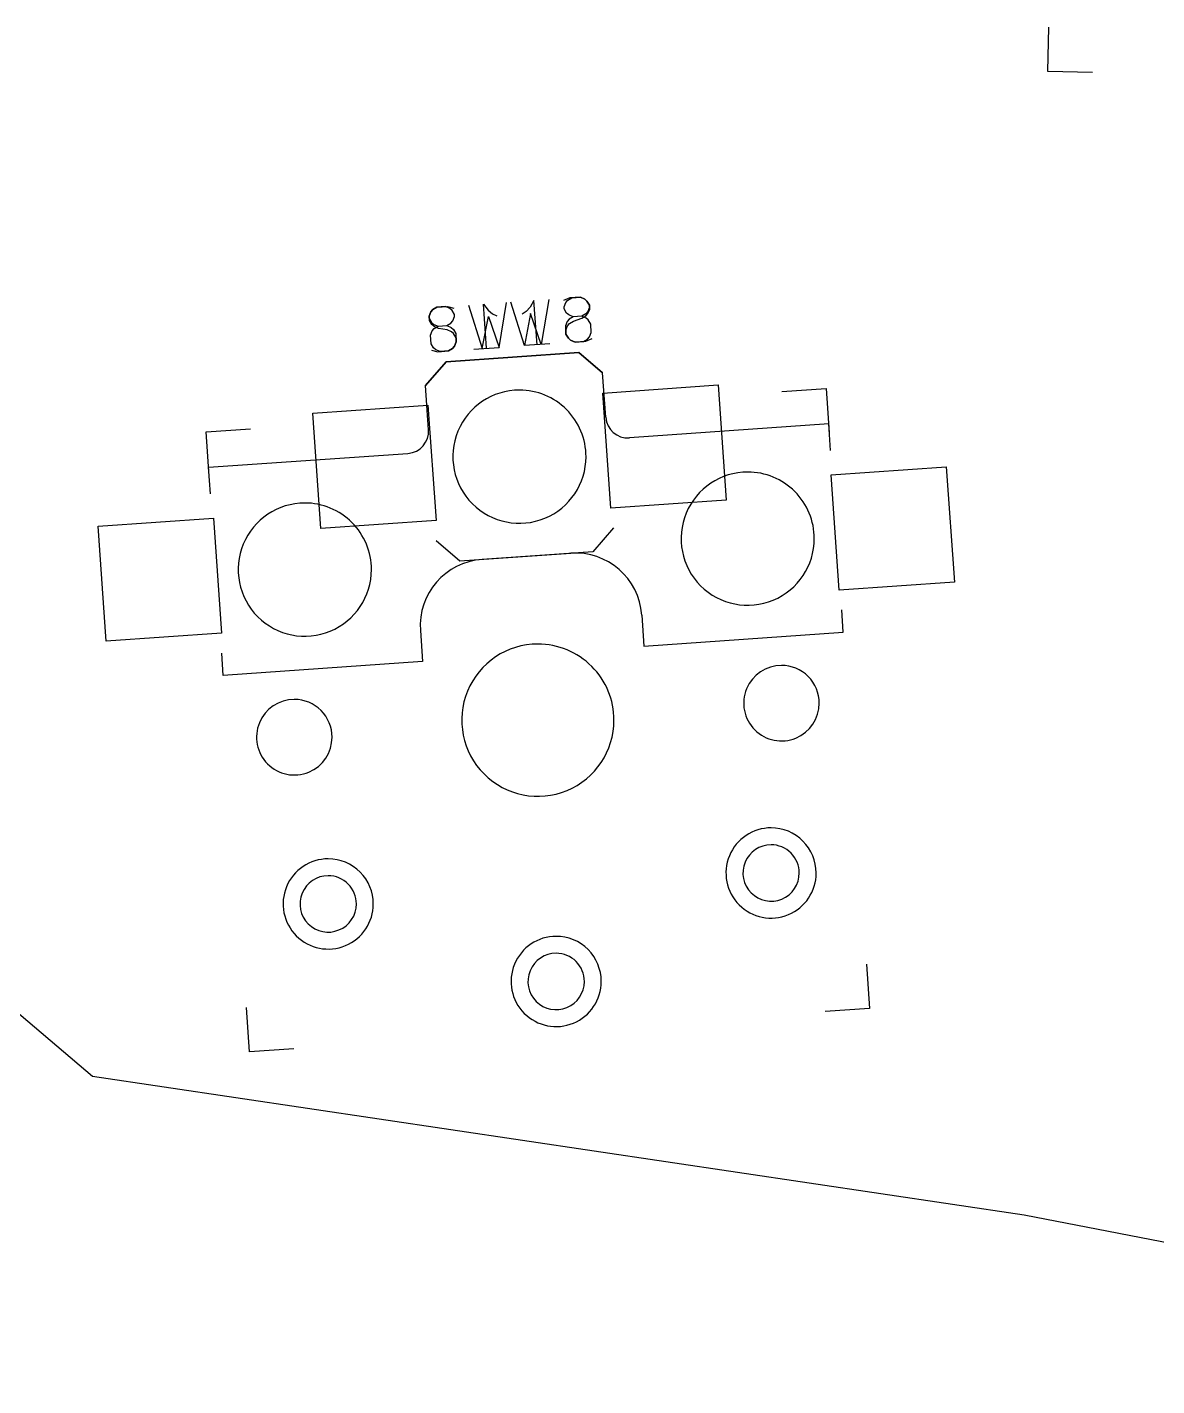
# Model space of a CAD drawing. Extents: x 28 to 165, y -144 to -37.
# Drawn here: x 93.37 to 118.82, y -135.22 to -104.61 of the extents above; entities that cross this region are included whole.
import ezdxf

# ---------------------------------------------------------------- set-up
doc = ezdxf.new("R2010")
doc.units = 0
doc.layers.get('0').update_dxf_attribs({"linetype": 'CONTINUOUS'})

msp = doc.modelspace()

# ---------------------------------------------------------------- linework, layer by layer
at = {"color": 7}
for points in [[(116.366989, -105.612422), (116.384442, -104.612573)], [(116.366991, -105.612427), (116.384441, -104.612576)], [(117.366838, -105.629874), (116.366989, -105.612422)], [(117.366842, -105.629877), (116.366991, -105.612427)], [(105.12206, -110.745732), (104.9543, -111.759903), (104.71446, -111.060642), (104.57428, -111.786473), (104.266999, -110.805522)], [(104.859294, -111.766545), (104.789537, -110.76898), (104.704496, -110.918132), (104.616134, -111.019782), (104.524449, -111.073928)], [(106.091051, -111.632673), (105.951861, -111.690143), (105.714351, -111.706753), (105.616021, -111.665893), (105.565201, -111.621713), (105.51105, -111.530032), (105.50441, -111.435022), (105.545271, -111.336692), (105.589451, -111.285872), (105.681131, -111.231722), (105.867821, -111.170932), (105.959511, -111.116782), (106.003691, -111.065962), (106.044551, -110.967632), (106.037901, -110.872632), (105.983761, -110.780942), (105.932931, -110.736762), (105.834601, -110.695902), (105.597091, -110.712512), (105.4579, -110.769982)], [(105.674489, -111.136716), (105.576161, -111.095856), (105.525335, -111.051675), (105.471189, -110.959991), (105.467867, -110.912487), (105.508726, -110.81416), (105.552909, -110.763335), (105.644593, -110.709188), (105.834605, -110.695901), (105.932933, -110.736761), (105.983758, -110.780942), (106.037904, -110.872627), (106.041226, -110.92013), (106.000367, -111.018458), (105.956185, -111.069282), (105.864501, -111.123429), (105.674489, -111.136716), (105.582804, -111.190862), (105.538623, -111.241687), (105.497762, -111.340015), (105.511049, -111.530027), (105.565197, -111.621712), (105.616022, -111.665894), (105.71435, -111.706753), (105.904362, -111.693466), (105.996046, -111.63932), (106.040227, -111.588495), (106.081087, -111.490166), (106.0678, -111.300154), (106.013653, -111.20847), (105.962829, -111.164288), (105.864501, -111.123429)], [(102.824308, -111.336022), (102.915988, -111.281872), (102.960168, -111.231052), (103.001028, -111.132722), (102.997708, -111.085222), (102.943558, -110.993532), (102.892738, -110.949352), (102.794408, -110.908492), (102.604398, -110.921782), (102.512708, -110.975922), (102.468528, -111.026752), (102.427668, -111.125082), (102.430988, -111.172582), (102.485138, -111.264262), (102.535968, -111.308452), (102.634288, -111.349312), (102.824308, -111.336022), (102.922628, -111.376882), (102.973458, -111.421062), (103.027598, -111.512742), (103.040888, -111.702763), (103.000028, -111.801083), (102.955848, -111.851913), (102.864168, -111.906063), (102.674148, -111.919343), (102.575828, -111.878483), (102.524998, -111.834303), (102.470848, -111.742623), (102.457568, -111.552603), (102.498428, -111.454282), (102.542608, -111.403452), (102.634288, -111.349312)], [(102.480817, -111.885128), (102.626648, -111.922666), (102.864163, -111.906058), (102.955848, -111.851911), (103.000029, -111.801086), (103.040889, -111.702758), (103.034245, -111.607752), (102.980099, -111.516067), (102.929274, -111.471886), (102.830946, -111.431026), (102.637612, -111.39681), (102.539284, -111.35595), (102.48846, -111.311769), (102.434313, -111.220085), (102.42767, -111.125079), (102.468529, -111.026751), (102.51271, -110.975926), (102.604395, -110.921779), (102.84191, -110.905171), (102.987741, -110.942709)], [(103.316941, -110.871953), (103.624213, -111.85291), (103.764399, -111.127076), (104.004238, -111.826336), (104.171996, -110.812162)], [(103.719219, -111.846263), (103.649459, -110.848702), (103.754439, -110.984572), (103.856089, -111.072932), (103.954409, -111.113792)], [(105.80218, -111.938811), (102.809485, -112.14808)], [(102.809488, -112.148083), (105.802181, -111.938813)], [(103.434199, -111.866193), (104.004239, -111.826333)], [(105.144312, -111.746614), (104.574275, -111.786475)], [(106.33584, -112.402715), (105.80218, -111.938811)], [(105.802181, -111.938813), (106.335841, -112.402713)], [(102.345577, -112.681744), (102.809488, -112.148083)], [(102.809485, -112.14808), (102.34558, -112.681742)], [(106.405601, -113.400284), (106.335841, -112.402713)], [(102.415338, -113.679307), (102.34558, -112.681742)], [(110.37493, -112.821985), (111.372495, -112.752228)], [(110.374935, -112.821984), (111.372496, -112.752224)], [(111.372495, -112.752228), (111.442252, -113.749793)], [(111.372496, -112.752224), (111.442256, -113.749795)], [(97.406585, -113.72882), (98.40415, -113.659063)], [(97.406585, -113.728825), (98.40415, -113.659065)], [(97.476342, -114.726385), (97.406585, -113.72882)], [(97.476342, -114.726386), (97.406585, -113.728825)], [(111.428296, -113.550284), (106.939262, -113.864185)], [(111.470156, -114.148815), (111.428296, -113.550284)], [(97.462391, -114.526871), (101.951433, -114.212967)], [(97.504244, -115.125411), (97.462391, -114.526871)], [(106.579989, -115.894193), (106.116084, -116.427853)], [(102.589728, -116.173217), (103.123388, -116.637127)], [(103.123388, -116.637127), (105.617301, -116.462737)], [(106.116084, -116.427853), (103.622172, -116.602244)], [(111.756156, -118.238839), (111.721276, -117.740058)], [(107.218282, -117.854449), (107.267112, -118.552739)], [(102.230459, -118.203227), (102.279288, -118.901523)], [(107.267112, -118.552739), (111.756156, -118.238839)], [(97.790246, -119.215427), (97.755368, -118.716644)], [(102.279288, -118.901523), (97.790246, -119.215427)], [(86.903684, -121.493686), (94.842888, -128.240573)], [(112.279327, -125.720576), (112.349087, -126.718137)], [(112.27933, -125.720573), (112.349087, -126.718138)], [(98.383177, -127.69473), (98.31342, -126.697165)], [(98.383177, -127.694728), (98.31342, -126.697167)], [(112.349087, -126.718138), (111.351522, -126.787895)], [(112.349087, -126.718137), (111.351526, -126.787897)], [(99.380742, -127.624973), (98.383177, -127.69473)], [(99.380742, -127.624978), (98.383177, -127.694728)], [(94.842888, -128.240573), (115.829188, -131.364034)], [(115.829188, -131.364034), (135.721812, -135.218161)]]:
    msp.add_lwpolyline(points, dxfattribs=at)
for points in [[(104.462784, -112.787966)], [(104.462784, -112.787966)], [(104.462784, -112.787966)], [(104.462784, -112.787966)], [(104.462784, -112.787966)], [(104.462784, -112.787966)], [(106.523659, -115.447031), (106.342292, -112.853364), (108.93596, -112.671997), (109.117327, -115.265664)], [(99.989609, -115.903937), (99.808242, -113.310269), (102.40191, -113.128902), (102.583277, -115.722569)], [(109.604073, -114.633825)], [(109.604073, -114.633825)], [(109.604073, -114.633826)], [(109.604073, -114.633826)], [(109.604073, -114.633826)], [(109.604073, -114.633826)], [(111.664949, -117.292892), (111.483582, -114.699225), (114.07725, -114.517857), (114.258617, -117.111525)], [(99.628424, -115.331391)], [(99.628424, -115.331391)], [(99.628424, -115.331392)], [(99.628424, -115.331392)], [(99.628424, -115.331392)], [(99.628424, -115.331392)], [(95.155249, -118.447363), (94.973881, -115.853696), (97.567549, -115.672328), (97.748916, -118.265996)], [(104.877836, -118.508977)], [(104.877836, -118.508977)], [(104.877836, -118.508978)], [(104.877836, -118.508978)], [(104.877836, -118.508978)], [(104.877836, -118.508978)], [(110.364443, -118.988917)], [(110.364443, -118.988917)], [(110.364443, -118.988917)], [(110.364443, -118.988917)], [(110.364443, -118.988917)], [(110.364443, -118.988917)], [(99.391229, -119.756239)], [(99.391229, -119.756239)], [(99.391229, -119.75624)], [(99.391229, -119.75624)], [(99.391229, -119.75624)], [(99.391229, -119.75624)], [(110.130736, -122.649442)], [(110.130736, -122.649442)], [(110.130736, -123.030442)], [(110.130736, -123.030442)], [(110.130736, -123.030442)], [(110.130736, -123.030442)], [(100.155085, -123.347008)], [(100.155085, -123.347008)], [(100.155085, -123.728008)], [(100.155085, -123.728008)], [(100.155085, -123.728008)], [(100.155085, -123.728008)], [(105.289399, -125.093111)], [(105.289399, -125.093111)], [(105.289399, -125.474112)], [(105.289399, -125.474112)], [(105.289399, -125.474112)], [(105.289399, -125.474112)]]:
    msp.add_lwpolyline(points, close=True, dxfattribs=at)
for points in [[(104.462784, -112.787966), (103.856091, -112.787966), (103.309136, -113.15343), (103.076964, -113.713942)], [(104.462784, -112.787966), (103.856091, -112.787966), (103.309136, -113.153429), (103.076964, -113.713941)], [(104.462784, -112.787966), (103.856091, -112.787966), (103.309136, -113.15343), (103.076964, -113.713942)], [(104.462784, -112.787966), (103.856091, -112.787966), (103.309136, -113.153429), (103.076964, -113.713941)], [(104.462784, -112.787966), (103.856091, -112.787966), (103.309136, -113.15343), (103.076964, -113.713942)], [(104.462784, -112.787966), (103.856091, -112.787966), (103.309136, -113.15343), (103.076964, -113.713942)], [(105.523445, -113.227306), (105.242141, -112.946002), (104.860609, -112.787966), (104.462784, -112.787966)], [(105.523446, -113.227306), (105.242141, -112.946001), (104.86061, -112.787966), (104.462784, -112.787966)], [(105.523445, -113.227306), (105.242141, -112.946002), (104.860609, -112.787966), (104.462784, -112.787966)], [(105.523446, -113.227306), (105.242141, -112.946001), (104.86061, -112.787966), (104.462784, -112.787966)], [(105.523445, -113.227306), (105.242141, -112.946002), (104.860609, -112.787966), (104.462784, -112.787966)], [(105.523445, -113.227306), (105.242141, -112.946002), (104.860609, -112.787966), (104.462784, -112.787966)], [(105.962785, -114.287967), (105.962785, -113.890142), (105.80475, -113.508611), (105.523445, -113.227306)], [(105.962785, -114.287967), (105.962785, -113.890142), (105.80475, -113.508611), (105.523445, -113.227306)], [(105.962785, -114.287967), (105.962785, -113.890142), (105.80475, -113.508611), (105.523445, -113.227306)], [(105.962785, -114.287967), (105.962785, -113.890142), (105.80475, -113.508611), (105.523445, -113.227306)], [(105.962786, -114.287967), (105.962786, -113.890142), (105.804751, -113.508611), (105.523446, -113.227306)], [(105.962786, -114.287967), (105.962786, -113.890142), (105.804751, -113.508611), (105.523446, -113.227306)], [(106.405601, -113.400284), (106.424867, -113.675752), (106.663794, -113.883447), (106.939262, -113.864185)], [(101.951433, -114.212968), (102.226903, -114.193704), (102.4346, -113.954776), (102.415338, -113.679307)], [(103.076964, -113.713941), (102.844792, -114.274454), (102.973126, -114.919631), (103.402123, -115.348628)], [(103.076964, -113.713941), (102.844792, -114.274454), (102.973126, -114.919631), (103.402123, -115.348628)], [(103.076964, -113.713942), (102.844793, -114.274454), (102.973126, -114.919631), (103.402124, -115.348628)], [(103.076964, -113.713942), (102.844793, -114.274454), (102.973126, -114.919631), (103.402124, -115.348628)], [(103.076964, -113.713942), (102.844793, -114.274454), (102.973126, -114.919631), (103.402124, -115.348628)], [(103.076964, -113.713942), (102.844793, -114.274454), (102.973126, -114.919631), (103.402124, -115.348628)], [(105.03681, -115.673787), (105.597322, -115.441616), (105.962785, -114.894661), (105.962785, -114.287967)], [(105.03681, -115.673788), (105.597322, -115.441616), (105.962786, -114.894661), (105.962786, -114.287967)], [(105.03681, -115.673787), (105.597322, -115.441616), (105.962785, -114.894661), (105.962785, -114.287967)], [(105.03681, -115.673788), (105.597322, -115.441616), (105.962786, -114.894661), (105.962786, -114.287967)], [(105.03681, -115.673787), (105.597322, -115.441616), (105.962785, -114.894661), (105.962785, -114.287967)], [(105.03681, -115.673787), (105.597322, -115.441616), (105.962785, -114.894661), (105.962785, -114.287967)], [(109.604073, -114.633825), (108.997379, -114.633825), (108.450424, -114.999289), (108.218253, -115.559801)], [(109.604073, -114.633825), (108.997379, -114.633825), (108.450424, -114.999289), (108.218253, -115.559801)], [(109.604073, -114.633826), (108.99738, -114.633826), (108.450425, -114.999289), (108.218253, -115.559801)], [(109.604073, -114.633826), (108.99738, -114.633826), (108.450425, -114.999289), (108.218253, -115.559801)], [(109.604073, -114.633826), (108.99738, -114.633826), (108.450425, -114.999289), (108.218253, -115.559801)], [(109.604073, -114.633826), (108.99738, -114.633826), (108.450425, -114.999289), (108.218253, -115.559801)], [(110.664735, -115.073166), (110.38343, -114.791861), (110.001898, -114.633825), (109.604073, -114.633825)], [(110.664735, -115.073166), (110.38343, -114.791861), (110.001898, -114.633825), (109.604073, -114.633825)], [(110.664734, -115.073166), (110.383429, -114.791861), (110.001898, -114.633826), (109.604073, -114.633826)], [(110.664734, -115.073166), (110.383429, -114.791861), (110.001898, -114.633826), (109.604073, -114.633826)], [(110.664734, -115.073166), (110.383429, -114.791861), (110.001898, -114.633826), (109.604073, -114.633826)], [(110.664734, -115.073166), (110.383429, -114.791861), (110.001898, -114.633826), (109.604073, -114.633826)], [(111.104074, -116.133827), (111.104074, -115.736002), (110.946039, -115.354471), (110.664734, -115.073166)], [(111.104074, -116.133827), (111.104074, -115.736002), (110.946039, -115.354471), (110.664734, -115.073166)], [(111.104074, -116.133827), (111.104074, -115.736002), (110.946039, -115.354471), (110.664734, -115.073166)], [(111.104074, -116.133827), (111.104074, -115.736002), (110.946039, -115.354471), (110.664734, -115.073166)], [(111.104075, -116.133827), (111.104075, -115.736002), (110.946039, -115.354471), (110.664735, -115.073166)], [(111.104075, -116.133827), (111.104075, -115.736002), (110.946039, -115.354471), (110.664735, -115.073166)], [(99.628424, -115.331391), (99.02173, -115.331391), (98.474775, -115.696855), (98.242603, -116.257367)], [(99.628424, -115.331391), (99.02173, -115.331391), (98.474775, -115.696855), (98.242603, -116.257367)], [(99.628424, -115.331392), (99.02173, -115.331392), (98.474775, -115.696855), (98.242604, -116.257367)], [(99.628424, -115.331392), (99.02173, -115.331392), (98.474775, -115.696855), (98.242604, -116.257367)], [(99.628424, -115.331392), (99.02173, -115.331392), (98.474775, -115.696855), (98.242604, -116.257367)], [(99.628424, -115.331392), (99.02173, -115.331392), (98.474775, -115.696855), (98.242604, -116.257367)], [(100.689085, -115.770731), (100.40778, -115.489427), (100.026249, -115.331391), (99.628424, -115.331391)], [(100.689085, -115.770731), (100.40778, -115.489427), (100.026249, -115.331391), (99.628424, -115.331391)], [(100.689085, -115.770732), (100.40778, -115.489427), (100.026249, -115.331392), (99.628424, -115.331392)], [(100.689085, -115.770732), (100.40778, -115.489427), (100.026249, -115.331392), (99.628424, -115.331392)], [(100.689085, -115.770732), (100.40778, -115.489427), (100.026249, -115.331392), (99.628424, -115.331392)], [(100.689085, -115.770732), (100.40778, -115.489427), (100.026249, -115.331392), (99.628424, -115.331392)], [(103.402123, -115.348628), (103.831121, -115.777626), (104.476298, -115.905959), (105.03681, -115.673788)], [(103.402123, -115.348628), (103.831121, -115.777626), (104.476298, -115.905959), (105.03681, -115.673788)], [(103.402124, -115.348628), (103.831121, -115.777625), (104.476298, -115.905959), (105.03681, -115.673787)], [(103.402124, -115.348628), (103.831121, -115.777625), (104.476298, -115.905959), (105.03681, -115.673787)], [(103.402124, -115.348628), (103.831121, -115.777625), (104.476298, -115.905959), (105.03681, -115.673787)], [(103.402124, -115.348628), (103.831121, -115.777625), (104.476298, -115.905959), (105.03681, -115.673787)], [(108.218253, -115.559801), (107.986081, -116.120313), (108.114415, -116.765491), (108.543412, -117.194488)], [(108.218253, -115.559801), (107.986081, -116.120313), (108.114415, -116.765491), (108.543412, -117.194488)], [(108.218253, -115.559801), (107.986082, -116.120313), (108.114415, -116.76549), (108.543413, -117.194488)], [(108.218253, -115.559801), (107.986082, -116.120313), (108.114415, -116.76549), (108.543413, -117.194488)], [(108.218253, -115.559801), (107.986082, -116.120313), (108.114415, -116.76549), (108.543413, -117.194488)], [(108.218253, -115.559801), (107.986082, -116.120313), (108.114415, -116.76549), (108.543413, -117.194488)], [(101.128425, -116.831393), (101.128425, -116.433567), (100.97039, -116.052036), (100.689085, -115.770731)], [(101.128425, -116.831393), (101.128425, -116.433567), (100.97039, -116.052036), (100.689085, -115.770731)], [(101.128425, -116.831393), (101.128425, -116.433568), (100.970389, -116.052036), (100.689085, -115.770732)], [(101.128425, -116.831393), (101.128425, -116.433568), (100.970389, -116.052036), (100.689085, -115.770732)], [(101.128425, -116.831393), (101.128425, -116.433568), (100.970389, -116.052036), (100.689085, -115.770732)], [(101.128425, -116.831393), (101.128425, -116.433568), (100.970389, -116.052036), (100.689085, -115.770732)], [(98.242604, -116.257367), (98.010432, -116.817879), (98.138766, -117.463056), (98.567763, -117.892053)], [(98.242603, -116.257367), (98.010432, -116.817879), (98.138765, -117.463056), (98.567763, -117.892054)], [(98.242604, -116.257367), (98.010432, -116.817879), (98.138766, -117.463056), (98.567763, -117.892053)], [(98.242603, -116.257367), (98.010432, -116.817879), (98.138765, -117.463056), (98.567763, -117.892054)], [(98.242604, -116.257367), (98.010432, -116.817879), (98.138766, -117.463056), (98.567763, -117.892053)], [(98.242604, -116.257367), (98.010432, -116.817879), (98.138766, -117.463056), (98.567763, -117.892053)], [(110.178099, -117.519647), (110.738611, -117.287475), (111.104074, -116.740521), (111.104074, -116.133827)], [(110.178099, -117.519647), (110.738611, -117.287476), (111.104075, -116.740521), (111.104075, -116.133827)], [(110.178099, -117.519647), (110.738611, -117.287475), (111.104074, -116.740521), (111.104074, -116.133827)], [(110.178099, -117.519647), (110.738611, -117.287476), (111.104075, -116.740521), (111.104075, -116.133827)], [(110.178099, -117.519647), (110.738611, -117.287475), (111.104074, -116.740521), (111.104074, -116.133827)], [(110.178099, -117.519647), (110.738611, -117.287475), (111.104074, -116.740521), (111.104074, -116.133827)], [(103.622172, -116.602244), (102.795762, -116.660033), (102.172671, -117.376817), (102.230459, -118.203227)], [(107.218282, -117.854449), (107.160493, -117.02804), (106.44371, -116.40495), (105.617301, -116.462737)], [(100.202449, -118.217213), (100.762961, -117.985041), (101.128425, -117.438086), (101.128425, -116.831393)], [(100.202449, -118.217213), (100.762961, -117.985041), (101.128425, -117.438086), (101.128425, -116.831393)], [(100.202449, -118.217213), (100.762961, -117.985041), (101.128425, -117.438086), (101.128425, -116.831393)], [(100.202449, -118.217213), (100.762961, -117.985041), (101.128425, -117.438086), (101.128425, -116.831393)], [(100.20245, -118.217213), (100.762962, -117.985041), (101.128425, -117.438086), (101.128425, -116.831393)], [(100.20245, -118.217213), (100.762962, -117.985041), (101.128425, -117.438086), (101.128425, -116.831393)], [(108.543412, -117.194488), (108.97241, -117.623485), (109.617587, -117.751819), (110.178099, -117.519647)], [(108.543412, -117.194488), (108.97241, -117.623485), (109.617587, -117.751819), (110.178099, -117.519647)], [(108.543413, -117.194488), (108.97241, -117.623485), (109.617587, -117.751819), (110.178099, -117.519647)], [(108.543413, -117.194488), (108.97241, -117.623485), (109.617587, -117.751819), (110.178099, -117.519647)], [(108.543413, -117.194488), (108.97241, -117.623485), (109.617587, -117.751819), (110.178099, -117.519647)], [(108.543413, -117.194488), (108.97241, -117.623485), (109.617587, -117.751819), (110.178099, -117.519647)], [(98.567763, -117.892053), (98.99676, -118.321051), (99.641937, -118.449384), (100.202449, -118.217213)], [(98.567763, -117.892053), (98.99676, -118.321051), (99.641937, -118.449384), (100.202449, -118.217213)], [(98.567763, -117.892053), (98.99676, -118.321051), (99.641937, -118.449384), (100.202449, -118.217213)], [(98.567763, -117.892053), (98.99676, -118.321051), (99.641937, -118.449384), (100.202449, -118.217213)], [(98.567763, -117.892054), (98.99676, -118.321051), (99.641937, -118.449385), (100.20245, -118.217213)], [(98.567763, -117.892054), (98.99676, -118.321051), (99.641937, -118.449385), (100.20245, -118.217213)], [(104.877836, -118.508977), (104.184385, -118.508977), (103.559215, -118.926702), (103.293843, -119.567367)], [(104.877836, -118.508977), (104.184385, -118.508977), (103.559215, -118.926702), (103.293843, -119.567367)], [(104.877836, -118.508978), (104.184385, -118.508978), (103.559216, -118.926702), (103.293843, -119.567368)], [(104.877836, -118.508978), (104.184385, -118.508978), (103.559216, -118.926702), (103.293843, -119.567368)], [(104.877836, -118.508978), (104.184385, -118.508978), (103.559216, -118.926702), (103.293843, -119.567368)], [(104.877836, -118.508978), (104.184385, -118.508978), (103.559216, -118.926702), (103.293843, -119.567368)], [(106.090172, -119.011143), (105.76864, -118.689612), (105.33255, -118.508977), (104.877836, -118.508977)], [(106.090172, -119.011143), (105.76864, -118.689612), (105.33255, -118.508977), (104.877836, -118.508977)], [(106.090171, -119.011143), (105.76864, -118.689612), (105.33255, -118.508978), (104.877836, -118.508978)], [(106.090171, -119.011143), (105.76864, -118.689612), (105.33255, -118.508978), (104.877836, -118.508978)], [(106.090171, -119.011143), (105.76864, -118.689612), (105.33255, -118.508978), (104.877836, -118.508978)], [(106.090171, -119.011143), (105.76864, -118.689612), (105.33255, -118.508978), (104.877836, -118.508978)], [(106.592337, -120.223479), (106.592337, -119.768765), (106.411703, -119.332675), (106.090171, -119.011143)], [(106.592337, -120.223479), (106.592337, -119.768765), (106.411703, -119.332675), (106.090171, -119.011143)], [(106.592337, -120.223479), (106.592337, -119.768765), (106.411703, -119.332675), (106.090171, -119.011143)], [(106.592337, -120.223479), (106.592337, -119.768765), (106.411703, -119.332675), (106.090171, -119.011143)], [(106.592338, -120.223479), (106.592338, -119.768765), (106.411703, -119.332674), (106.090172, -119.011143)], [(106.592338, -120.223479), (106.592338, -119.768765), (106.411703, -119.332674), (106.090172, -119.011143)], [(110.364443, -118.988917), (110.020286, -118.988917), (109.710017, -119.196232), (109.578313, -119.514192)], [(110.364443, -118.988917), (110.020286, -118.988917), (109.710017, -119.196232), (109.578313, -119.514192)], [(110.364443, -118.988917), (110.020286, -118.988917), (109.710017, -119.196232), (109.578314, -119.514192)], [(110.364443, -118.988917), (110.020286, -118.988917), (109.710017, -119.196232), (109.578314, -119.514192)], [(110.364443, -118.988917), (110.020286, -118.988917), (109.710017, -119.196232), (109.578314, -119.514192)], [(110.364443, -118.988917), (110.020286, -118.988917), (109.710017, -119.196232), (109.578314, -119.514192)], [(110.96612, -119.23814), (110.806546, -119.078565), (110.590116, -118.988917), (110.364443, -118.988917)], [(110.966121, -119.23814), (110.806546, -119.078565), (110.590116, -118.988917), (110.364443, -118.988917)], [(110.96612, -119.23814), (110.806546, -119.078565), (110.590116, -118.988917), (110.364443, -118.988917)], [(110.966121, -119.23814), (110.806546, -119.078565), (110.590116, -118.988917), (110.364443, -118.988917)], [(110.96612, -119.23814), (110.806546, -119.078565), (110.590116, -118.988917), (110.364443, -118.988917)], [(110.96612, -119.23814), (110.806546, -119.078565), (110.590116, -118.988917), (110.364443, -118.988917)], [(111.215343, -119.839817), (111.215343, -119.614145), (111.125695, -119.397715), (110.96612, -119.23814)], [(111.215343, -119.839817), (111.215343, -119.614145), (111.125695, -119.397715), (110.96612, -119.23814)], [(111.215343, -119.839817), (111.215343, -119.614145), (111.125695, -119.397715), (110.96612, -119.23814)], [(111.215343, -119.839817), (111.215343, -119.614145), (111.125695, -119.397715), (110.96612, -119.23814)], [(111.215344, -119.839817), (111.215344, -119.614144), (111.125696, -119.397715), (110.966121, -119.23814)], [(111.215344, -119.839817), (111.215344, -119.614144), (111.125696, -119.397715), (110.966121, -119.23814)], [(103.293843, -119.567367), (103.028471, -120.208033), (103.175156, -120.94547), (103.6655, -121.435814)], [(103.293843, -119.567367), (103.028471, -120.208033), (103.175156, -120.94547), (103.6655, -121.435814)], [(103.293843, -119.567368), (103.028471, -120.208033), (103.175157, -120.94547), (103.665501, -121.435814)], [(103.293843, -119.567368), (103.028471, -120.208033), (103.175157, -120.94547), (103.665501, -121.435814)], [(103.293843, -119.567368), (103.028471, -120.208033), (103.175157, -120.94547), (103.665501, -121.435814)], [(103.293843, -119.567368), (103.028471, -120.208033), (103.175157, -120.94547), (103.665501, -121.435814)], [(109.578313, -119.514192), (109.44661, -119.832152), (109.519409, -120.198139), (109.762765, -120.441495)], [(109.578313, -119.514192), (109.44661, -119.832152), (109.519409, -120.198139), (109.762765, -120.441495)], [(109.578314, -119.514192), (109.446611, -119.832152), (109.51941, -120.198139), (109.762766, -120.441495)], [(109.578314, -119.514192), (109.446611, -119.832152), (109.51941, -120.198139), (109.762766, -120.441495)], [(109.578314, -119.514192), (109.446611, -119.832152), (109.51941, -120.198139), (109.762766, -120.441495)], [(109.578314, -119.514192), (109.446611, -119.832152), (109.51941, -120.198139), (109.762766, -120.441495)], [(99.391229, -119.756239), (99.047071, -119.756239), (98.736802, -119.963555), (98.605099, -120.281514)], [(99.391229, -119.756239), (99.047071, -119.756239), (98.736802, -119.963555), (98.605099, -120.281514)], [(99.391229, -119.75624), (99.047072, -119.75624), (98.736802, -119.963555), (98.605099, -120.281515)], [(99.391229, -119.75624), (99.047072, -119.75624), (98.736802, -119.963555), (98.605099, -120.281515)], [(99.391229, -119.75624), (99.047072, -119.75624), (98.736802, -119.963555), (98.605099, -120.281515)], [(99.391229, -119.75624), (99.047072, -119.75624), (98.736802, -119.963555), (98.605099, -120.281515)], [(99.992906, -120.005462), (99.833332, -119.845888), (99.616902, -119.756239), (99.391229, -119.756239)], [(99.992906, -120.005462), (99.833332, -119.845888), (99.616902, -119.756239), (99.391229, -119.756239)], [(99.992906, -120.005463), (99.833331, -119.845888), (99.616901, -119.75624), (99.391229, -119.75624)], [(99.992906, -120.005463), (99.833331, -119.845888), (99.616901, -119.75624), (99.391229, -119.75624)], [(99.992906, -120.005463), (99.833331, -119.845888), (99.616901, -119.75624), (99.391229, -119.75624)], [(99.992906, -120.005463), (99.833331, -119.845888), (99.616901, -119.75624), (99.391229, -119.75624)], [(110.690069, -120.625947), (111.008028, -120.494244), (111.215343, -120.183974), (111.215343, -119.839817)], [(110.690069, -120.625947), (111.008029, -120.494244), (111.215344, -120.183975), (111.215344, -119.839817)], [(110.690069, -120.625947), (111.008028, -120.494244), (111.215343, -120.183974), (111.215343, -119.839817)], [(110.690069, -120.625947), (111.008029, -120.494244), (111.215344, -120.183975), (111.215344, -119.839817)], [(110.690069, -120.625947), (111.008028, -120.494244), (111.215343, -120.183974), (111.215343, -119.839817)], [(110.690069, -120.625947), (111.008028, -120.494244), (111.215343, -120.183974), (111.215343, -119.839817)], [(100.242129, -120.60714), (100.242129, -120.381467), (100.152481, -120.165037), (99.992906, -120.005462)], [(100.242129, -120.60714), (100.242129, -120.381467), (100.152481, -120.165037), (99.992906, -120.005462)], [(100.242129, -120.60714), (100.242129, -120.381467), (100.152481, -120.165038), (99.992906, -120.005463)], [(100.242129, -120.60714), (100.242129, -120.381467), (100.152481, -120.165038), (99.992906, -120.005463)], [(100.242129, -120.60714), (100.242129, -120.381467), (100.152481, -120.165038), (99.992906, -120.005463)], [(100.242129, -120.60714), (100.242129, -120.381467), (100.152481, -120.165038), (99.992906, -120.005463)], [(105.533947, -121.807471), (106.174612, -121.542099), (106.592337, -120.91693), (106.592337, -120.223479)], [(105.533947, -121.807472), (106.174613, -121.542099), (106.592338, -120.91693), (106.592338, -120.223479)], [(105.533947, -121.807471), (106.174612, -121.542099), (106.592337, -120.91693), (106.592337, -120.223479)], [(105.533947, -121.807472), (106.174613, -121.542099), (106.592338, -120.91693), (106.592338, -120.223479)], [(105.533947, -121.807471), (106.174612, -121.542099), (106.592337, -120.91693), (106.592337, -120.223479)], [(105.533947, -121.807471), (106.174612, -121.542099), (106.592337, -120.91693), (106.592337, -120.223479)], [(98.605099, -120.281514), (98.473396, -120.599474), (98.546195, -120.965462), (98.789551, -121.208818)], [(98.605099, -120.281514), (98.473396, -120.599474), (98.546195, -120.965462), (98.789551, -121.208818)], [(98.605099, -120.281515), (98.473396, -120.599474), (98.546195, -120.965462), (98.789551, -121.208818)], [(98.605099, -120.281515), (98.473396, -120.599474), (98.546195, -120.965462), (98.789551, -121.208818)], [(98.605099, -120.281515), (98.473396, -120.599474), (98.546195, -120.965462), (98.789551, -121.208818)], [(98.605099, -120.281515), (98.473396, -120.599474), (98.546195, -120.965462), (98.789551, -121.208818)], [(109.762765, -120.441495), (110.006121, -120.684851), (110.372109, -120.757651), (110.690069, -120.625947)], [(109.762765, -120.441495), (110.006121, -120.684851), (110.372109, -120.757651), (110.690069, -120.625947)], [(109.762766, -120.441495), (110.006122, -120.684851), (110.372109, -120.75765), (110.690069, -120.625947)], [(109.762766, -120.441495), (110.006122, -120.684851), (110.372109, -120.75765), (110.690069, -120.625947)], [(109.762766, -120.441495), (110.006122, -120.684851), (110.372109, -120.75765), (110.690069, -120.625947)], [(109.762766, -120.441495), (110.006122, -120.684851), (110.372109, -120.75765), (110.690069, -120.625947)], [(99.716854, -121.39327), (100.034814, -121.261566), (100.242129, -120.951297), (100.242129, -120.60714)], [(99.716854, -121.39327), (100.034814, -121.261567), (100.242129, -120.951297), (100.242129, -120.60714)], [(99.716854, -121.39327), (100.034814, -121.261566), (100.242129, -120.951297), (100.242129, -120.60714)], [(99.716854, -121.39327), (100.034814, -121.261567), (100.242129, -120.951297), (100.242129, -120.60714)], [(99.716854, -121.39327), (100.034814, -121.261566), (100.242129, -120.951297), (100.242129, -120.60714)], [(99.716854, -121.39327), (100.034814, -121.261566), (100.242129, -120.951297), (100.242129, -120.60714)], [(98.789551, -121.208818), (99.032907, -121.452173), (99.398894, -121.524973), (99.716854, -121.39327)], [(98.789551, -121.208818), (99.032907, -121.452174), (99.398894, -121.524973), (99.716854, -121.39327)], [(98.789551, -121.208818), (99.032907, -121.452173), (99.398894, -121.524973), (99.716854, -121.39327)], [(98.789551, -121.208818), (99.032907, -121.452174), (99.398894, -121.524973), (99.716854, -121.39327)], [(98.789551, -121.208818), (99.032907, -121.452173), (99.398894, -121.524973), (99.716854, -121.39327)], [(98.789551, -121.208818), (99.032907, -121.452173), (99.398894, -121.524973), (99.716854, -121.39327)], [(103.6655, -121.435814), (104.155844, -121.926159), (104.893282, -122.072844), (105.533947, -121.807472)], [(103.6655, -121.435814), (104.155844, -121.926159), (104.893282, -122.072844), (105.533947, -121.807472)], [(103.665501, -121.435814), (104.155844, -121.926158), (104.893282, -122.072843), (105.533947, -121.807471)], [(103.665501, -121.435814), (104.155844, -121.926158), (104.893282, -122.072843), (105.533947, -121.807471)], [(103.665501, -121.435814), (104.155844, -121.926158), (104.893282, -122.072843), (105.533947, -121.807471)], [(103.665501, -121.435814), (104.155844, -121.926158), (104.893282, -122.072843), (105.533947, -121.807471)], [(110.130736, -122.649442), (109.719802, -122.649442), (109.349331, -122.896983), (109.192073, -123.276636)], [(110.130736, -122.649442), (109.719802, -122.649442), (109.349331, -122.896983), (109.192073, -123.276636)], [(110.849157, -122.947022), (110.65862, -122.756485), (110.400196, -122.649442), (110.130736, -122.649442)], [(110.849157, -122.947022), (110.65862, -122.756485), (110.400196, -122.649442), (110.130736, -122.649442)], [(110.130736, -123.030442), (109.873902, -123.030442), (109.642358, -123.185155), (109.544072, -123.422439)], [(110.130736, -123.030442), (109.873902, -123.030442), (109.642358, -123.185155), (109.544072, -123.422439)], [(110.130736, -123.030442), (109.873902, -123.030442), (109.642358, -123.185155), (109.544072, -123.422439)], [(110.130736, -123.030442), (109.873902, -123.030442), (109.642358, -123.185155), (109.544072, -123.422439)], [(110.579749, -123.21643), (110.460663, -123.097344), (110.299149, -123.030442), (110.130736, -123.030442)], [(110.579749, -123.21643), (110.460663, -123.097344), (110.299149, -123.030442), (110.130736, -123.030442)], [(110.579749, -123.21643), (110.460663, -123.097344), (110.299149, -123.030442), (110.130736, -123.030442)], [(110.579749, -123.21643), (110.460663, -123.097344), (110.299149, -123.030442), (110.130736, -123.030442)], [(111.146737, -123.665443), (111.146737, -123.395983), (111.039694, -123.137559), (110.849157, -122.947022)], [(111.146737, -123.665443), (111.146737, -123.395983), (111.039694, -123.137559), (110.849157, -122.947022)], [(109.192073, -123.276636), (109.034816, -123.65629), (109.12174, -124.09329), (109.412315, -124.383864)], [(109.192073, -123.276636), (109.034816, -123.65629), (109.12174, -124.09329), (109.412315, -124.383864)], [(110.765736, -123.665443), (110.765736, -123.49703), (110.698835, -123.335516), (110.579749, -123.21643)], [(110.765736, -123.665443), (110.765736, -123.49703), (110.698835, -123.335516), (110.579749, -123.21643)], [(110.765736, -123.665443), (110.765736, -123.49703), (110.698835, -123.335516), (110.579749, -123.21643)], [(110.765736, -123.665443), (110.765736, -123.49703), (110.698835, -123.335516), (110.579749, -123.21643)], [(100.155085, -123.347008), (99.744151, -123.347008), (99.373681, -123.594548), (99.216423, -123.974202)], [(100.155085, -123.347008), (99.744151, -123.347008), (99.373681, -123.594548), (99.216423, -123.974202)], [(100.873507, -123.644588), (100.682969, -123.45405), (100.424546, -123.347008), (100.155085, -123.347008)], [(100.873507, -123.644588), (100.682969, -123.45405), (100.424546, -123.347008), (100.155085, -123.347008)], [(101.171086, -124.363009), (101.171086, -124.093548), (101.064044, -123.835125), (100.873507, -123.644588)], [(101.171086, -124.363009), (101.171086, -124.093548), (101.064044, -123.835125), (100.873507, -123.644588)], [(109.544072, -123.422439), (109.445786, -123.659722), (109.500114, -123.932847), (109.681723, -124.114456)], [(109.544072, -123.422439), (109.445786, -123.659722), (109.500114, -123.932847), (109.681723, -124.114456)], [(109.544072, -123.422439), (109.445786, -123.659722), (109.500114, -123.932847), (109.681723, -124.114456)], [(109.544072, -123.422439), (109.445786, -123.659722), (109.500114, -123.932847), (109.681723, -124.114456)], [(100.155085, -123.728008), (99.898252, -123.728008), (99.666707, -123.882721), (99.568421, -124.120004)], [(100.155085, -123.728008), (99.898252, -123.728008), (99.666707, -123.882721), (99.568421, -124.120004)], [(100.155085, -123.728008), (99.898252, -123.728008), (99.666707, -123.882721), (99.568421, -124.120004)], [(100.155085, -123.728008), (99.898252, -123.728008), (99.666707, -123.882721), (99.568421, -124.120004)], [(100.604099, -123.913995), (100.485013, -123.79491), (100.323498, -123.728008), (100.155085, -123.728008)], [(100.604099, -123.913995), (100.485013, -123.79491), (100.323498, -123.728008), (100.155085, -123.728008)], [(100.604099, -123.913995), (100.485013, -123.79491), (100.323498, -123.728008), (100.155085, -123.728008)], [(100.604099, -123.913995), (100.485013, -123.79491), (100.323498, -123.728008), (100.155085, -123.728008)], [(100.790086, -124.363009), (100.790086, -124.194596), (100.723184, -124.033081), (100.604099, -123.913995)], [(100.790086, -124.363009), (100.790086, -124.194596), (100.723184, -124.033081), (100.604099, -123.913995)], [(100.790086, -124.363009), (100.790086, -124.194596), (100.723184, -124.033081), (100.604099, -123.913995)], [(100.790086, -124.363009), (100.790086, -124.194596), (100.723184, -124.033081), (100.604099, -123.913995)], [(110.37374, -124.252107), (110.611024, -124.153821), (110.765736, -123.922277), (110.765736, -123.665443)], [(110.37374, -124.252107), (110.611024, -124.153821), (110.765736, -123.922277), (110.765736, -123.665443)], [(110.37374, -124.252107), (110.611024, -124.153821), (110.765736, -123.922277), (110.765736, -123.665443)], [(110.37374, -124.252107), (110.611024, -124.153821), (110.765736, -123.922277), (110.765736, -123.665443)], [(110.519543, -124.604106), (110.899196, -124.446848), (111.146737, -124.076377), (111.146737, -123.665443)], [(110.519543, -124.604106), (110.899196, -124.446848), (111.146737, -124.076377), (111.146737, -123.665443)], [(99.216423, -123.974202), (99.059165, -124.353856), (99.14609, -124.790856), (99.436664, -125.08143)], [(99.216423, -123.974202), (99.059165, -124.353856), (99.14609, -124.790856), (99.436664, -125.08143)], [(99.568421, -124.120004), (99.470135, -124.357288), (99.524463, -124.630413), (99.706072, -124.812022)], [(99.568421, -124.120004), (99.470135, -124.357288), (99.524463, -124.630413), (99.706072, -124.812022)], [(99.568421, -124.120004), (99.470135, -124.357288), (99.524463, -124.630413), (99.706072, -124.812022)], [(99.568421, -124.120004), (99.470135, -124.357288), (99.524463, -124.630413), (99.706072, -124.812022)], [(109.681723, -124.114456), (109.863332, -124.296065), (110.136457, -124.350393), (110.37374, -124.252107)], [(109.681723, -124.114456), (109.863332, -124.296065), (110.136457, -124.350393), (110.37374, -124.252107)], [(109.681723, -124.114456), (109.863332, -124.296065), (110.136457, -124.350393), (110.37374, -124.252107)], [(109.681723, -124.114456), (109.863332, -124.296065), (110.136457, -124.350393), (110.37374, -124.252107)], [(100.39809, -124.949673), (100.635373, -124.851387), (100.790086, -124.619842), (100.790086, -124.363009)], [(100.39809, -124.949673), (100.635373, -124.851387), (100.790086, -124.619842), (100.790086, -124.363009)], [(100.39809, -124.949673), (100.635373, -124.851387), (100.790086, -124.619842), (100.790086, -124.363009)], [(100.39809, -124.949673), (100.635373, -124.851387), (100.790086, -124.619842), (100.790086, -124.363009)], [(100.543892, -125.301671), (100.923546, -125.144414), (101.171086, -124.773943), (101.171086, -124.363009)], [(100.543892, -125.301671), (100.923546, -125.144414), (101.171086, -124.773943), (101.171086, -124.363009)], [(109.412315, -124.383864), (109.702889, -124.674438), (110.139889, -124.761363), (110.519543, -124.604106)], [(109.412315, -124.383864), (109.702889, -124.674438), (110.139889, -124.761363), (110.519543, -124.604106)], [(99.706072, -124.812022), (99.887681, -124.993631), (100.160806, -125.047959), (100.39809, -124.949673)], [(99.706072, -124.812022), (99.887681, -124.993631), (100.160806, -125.047959), (100.39809, -124.949673)], [(99.706072, -124.812022), (99.887681, -124.993631), (100.160806, -125.047959), (100.39809, -124.949673)], [(99.706072, -124.812022), (99.887681, -124.993631), (100.160806, -125.047959), (100.39809, -124.949673)], [(99.436664, -125.08143), (99.727238, -125.372004), (100.164239, -125.458929), (100.543892, -125.301671)], [(99.436664, -125.08143), (99.727238, -125.372004), (100.164239, -125.458929), (100.543892, -125.301671)], [(105.289399, -125.093111), (104.878465, -125.093111), (104.507994, -125.340652), (104.350737, -125.720306)], [(105.289399, -125.093111), (104.878465, -125.093111), (104.507994, -125.340652), (104.350737, -125.720306)], [(106.00782, -125.390691), (105.817283, -125.200154), (105.558859, -125.093111), (105.289399, -125.093111)], [(106.00782, -125.390691), (105.817283, -125.200154), (105.558859, -125.093111), (105.289399, -125.093111)], [(105.289399, -125.474112), (105.032566, -125.474112), (104.801021, -125.628825), (104.702735, -125.866108)], [(105.289399, -125.474112), (105.032566, -125.474112), (104.801021, -125.628825), (104.702735, -125.866108)], [(105.289399, -125.474112), (105.032566, -125.474112), (104.801021, -125.628825), (104.702735, -125.866108)], [(105.289399, -125.474112), (105.032566, -125.474112), (104.801021, -125.628825), (104.702735, -125.866108)], [(105.738413, -125.660099), (105.619327, -125.541013), (105.457812, -125.474112), (105.289399, -125.474112)], [(105.738413, -125.660099), (105.619327, -125.541013), (105.457812, -125.474112), (105.289399, -125.474112)], [(105.738413, -125.660099), (105.619327, -125.541013), (105.457812, -125.474112), (105.289399, -125.474112)], [(105.738413, -125.660099), (105.619327, -125.541013), (105.457812, -125.474112), (105.289399, -125.474112)], [(106.3054, -126.109112), (106.3054, -125.839652), (106.198358, -125.581228), (106.00782, -125.390691)], [(106.3054, -126.109112), (106.3054, -125.839652), (106.198358, -125.581228), (106.00782, -125.390691)], [(104.350737, -125.720306), (104.193479, -126.099959), (104.280404, -126.536959), (104.570978, -126.827534)], [(104.350737, -125.720306), (104.193479, -126.099959), (104.280404, -126.536959), (104.570978, -126.827534)], [(105.9244, -126.109112), (105.9244, -125.9407), (105.857498, -125.779185), (105.738413, -125.660099)], [(105.9244, -126.109112), (105.9244, -125.9407), (105.857498, -125.779185), (105.738413, -125.660099)], [(105.9244, -126.109112), (105.9244, -125.9407), (105.857498, -125.779185), (105.738413, -125.660099)], [(105.9244, -126.109112), (105.9244, -125.9407), (105.857498, -125.779185), (105.738413, -125.660099)], [(104.702735, -125.866108), (104.604449, -126.103392), (104.658777, -126.376517), (104.840386, -126.558126)], [(104.702735, -125.866108), (104.604449, -126.103392), (104.658777, -126.376517), (104.840386, -126.558126)], [(104.702735, -125.866108), (104.604449, -126.103392), (104.658777, -126.376517), (104.840386, -126.558126)], [(104.702735, -125.866108), (104.604449, -126.103392), (104.658777, -126.376517), (104.840386, -126.558126)], [(105.532403, -126.695776), (105.769687, -126.59749), (105.9244, -126.365946), (105.9244, -126.109112)], [(105.532403, -126.695776), (105.769687, -126.59749), (105.9244, -126.365946), (105.9244, -126.109112)], [(105.532403, -126.695776), (105.769687, -126.59749), (105.9244, -126.365946), (105.9244, -126.109112)], [(105.532403, -126.695776), (105.769687, -126.59749), (105.9244, -126.365946), (105.9244, -126.109112)], [(105.678206, -127.047775), (106.05786, -126.890517), (106.3054, -126.520046), (106.3054, -126.109112)], [(105.678206, -127.047775), (106.05786, -126.890517), (106.3054, -126.520046), (106.3054, -126.109112)], [(104.840386, -126.558126), (105.021995, -126.739735), (105.29512, -126.794062), (105.532403, -126.695776)], [(104.840386, -126.558126), (105.021995, -126.739735), (105.29512, -126.794062), (105.532403, -126.695776)], [(104.840386, -126.558126), (105.021995, -126.739735), (105.29512, -126.794062), (105.532403, -126.695776)], [(104.840386, -126.558126), (105.021995, -126.739735), (105.29512, -126.794062), (105.532403, -126.695776)], [(104.570978, -126.827534), (104.861552, -127.118108), (105.298552, -127.205033), (105.678206, -127.047775)], [(104.570978, -126.827534), (104.861552, -127.118108), (105.298552, -127.205033), (105.678206, -127.047775)]]:
    msp.add_open_spline(points, degree=3, dxfattribs=at)

doc.saveas('drawing.dxf')
